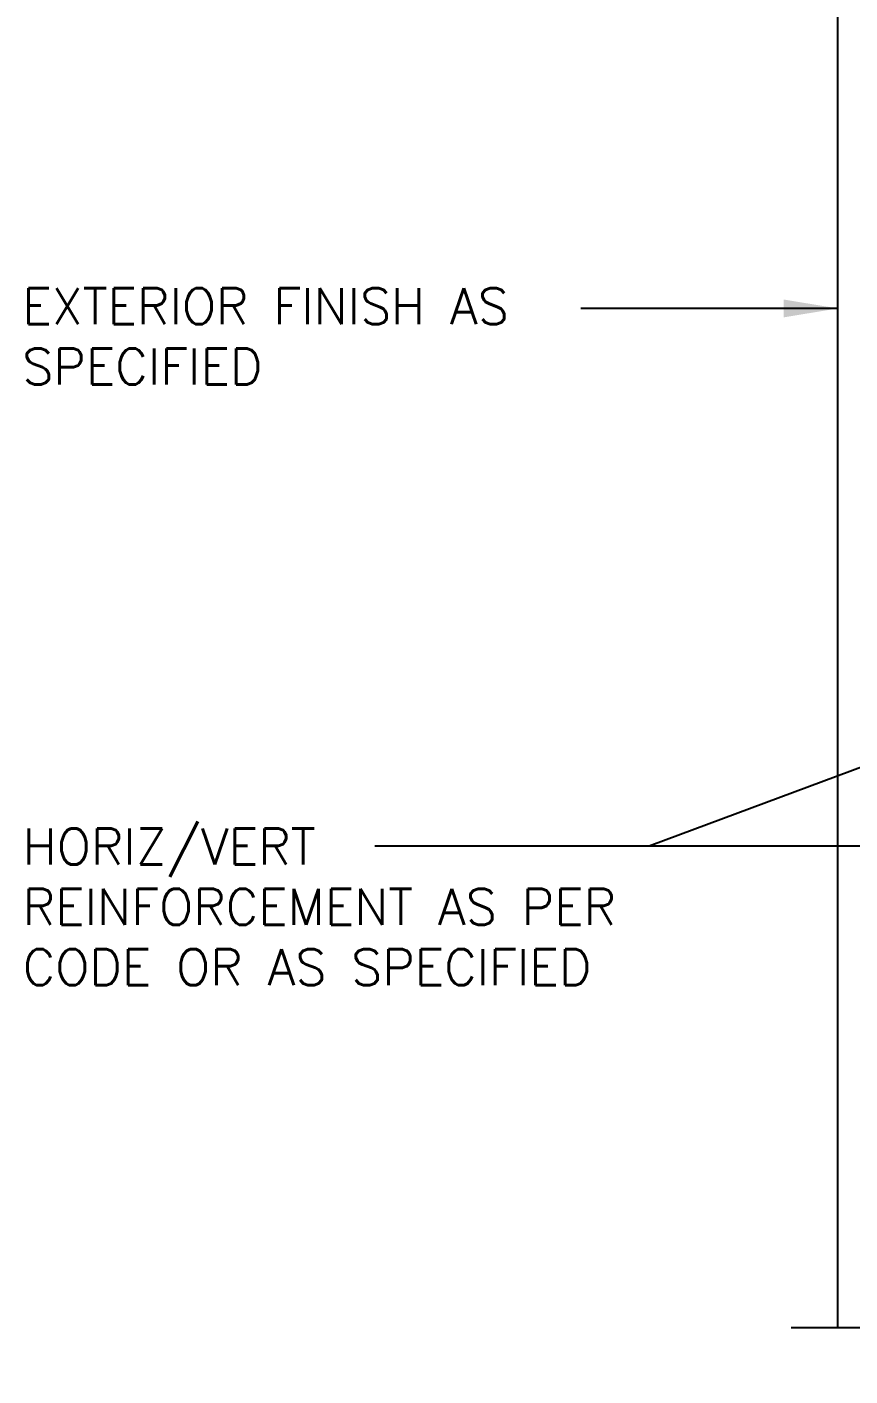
# Model space of a CAD drawing. Header units: inches. Extents: x 155.9 to 213, y 121.3 to 197.1.
# Drawn here: x 155.94 to 173.01, y 150.13 to 178.13 of the extents above; entities that cross this region are included whole.
import ezdxf

# ---------------------------------------------------------------- set-up
doc = ezdxf.new("R2010")
doc.units = ezdxf.units.IN
doc.header["$LTSCALE"] = 0.5
doc.header["$MEASUREMENT"] = 0
doc.layers.add('LINE9', color=9, linetype='Continuous')
doc.layers.add('TEXT', color=4, linetype='Continuous')
doc.styles.add('DIM', font='romans.shx', dxfattribs={"width": 0.7})
doc.styles.add('ROMANS', font='romans.shx', dxfattribs={"height": 0.75})
doc.dimstyles.new('ext_12', dxfattribs={"dimscale": 12, "dimtxt": 0.075, "dimasz": 0.09375, "dimexe": 0.09375, "dimexo": 0.0625, "dimgap": 0.0625, "dimtad": 1, "dimdec": 1, "dimzin": 2, "dimdsep": 46, "dimlunit": 4, "dimtxsty": 'DIM', "dimcen": 0.09, "dimdle": 0.09375, "dimclrt": 4, "dimadec": 0, "dimazin": 0, "dimtfac": 1, "dimtdec": 1, "dimtmove": 2, "dimatfit": 3, "dimfxl": 1, "dimfrac": 2, "dimtolj": 1, "dimtzin": 0, "dimarcsym": 0})

msp = doc.modelspace()

# ---------------------------------------------------------------- linework, layer by layer
at = {"layer": 'LINE9'}
msp.add_line((172.762, 151.129), (172.762, 196.129), dxfattribs=at)
msp.add_lwpolyline([(192.387, 151.129), (183.091, 151.129), (182.091, 152.129), (182.091, 150.129), (181.091, 151.129), (171.794, 151.129)], dxfattribs=at)

# ---------------------------------------------------------------- texts
at = {"layer": 'TEXT', "char_height": 0.75, "attachment_point": 4, "style": 'ROMANS'}
for s, insert, width in [('\\A1;EXTERIOR FINISH AS SPECIFIED', (155.842, 171.708), 14.62371), ('HORIZ/VERT REINFORCEMENT AS PER CODE OR AS SPECIFIED', (155.85, 159.867), 15.30561)]:
    msp.add_mtext(s, dxfattribs=dict(at, insert=insert, width=width))

# ---------------------------------------------------------------- leaders
at = {"layer": 'TEXT'}
for points in [[(172.762, 172.287), (167.431, 172.286)], [(182.95, 166.381), (168.848, 161.125), (163.158, 161.125)]]:
    msp.add_leader(points, dimstyle='ext_12', override={"dimgap": 0.0625, "dimtad": 0}, dxfattribs=at)
msp.add_leader([(181.877, 161.125), (163.158, 161.125)], dimstyle='ext_12', dxfattribs=at)

doc.saveas('drawing.dxf')
